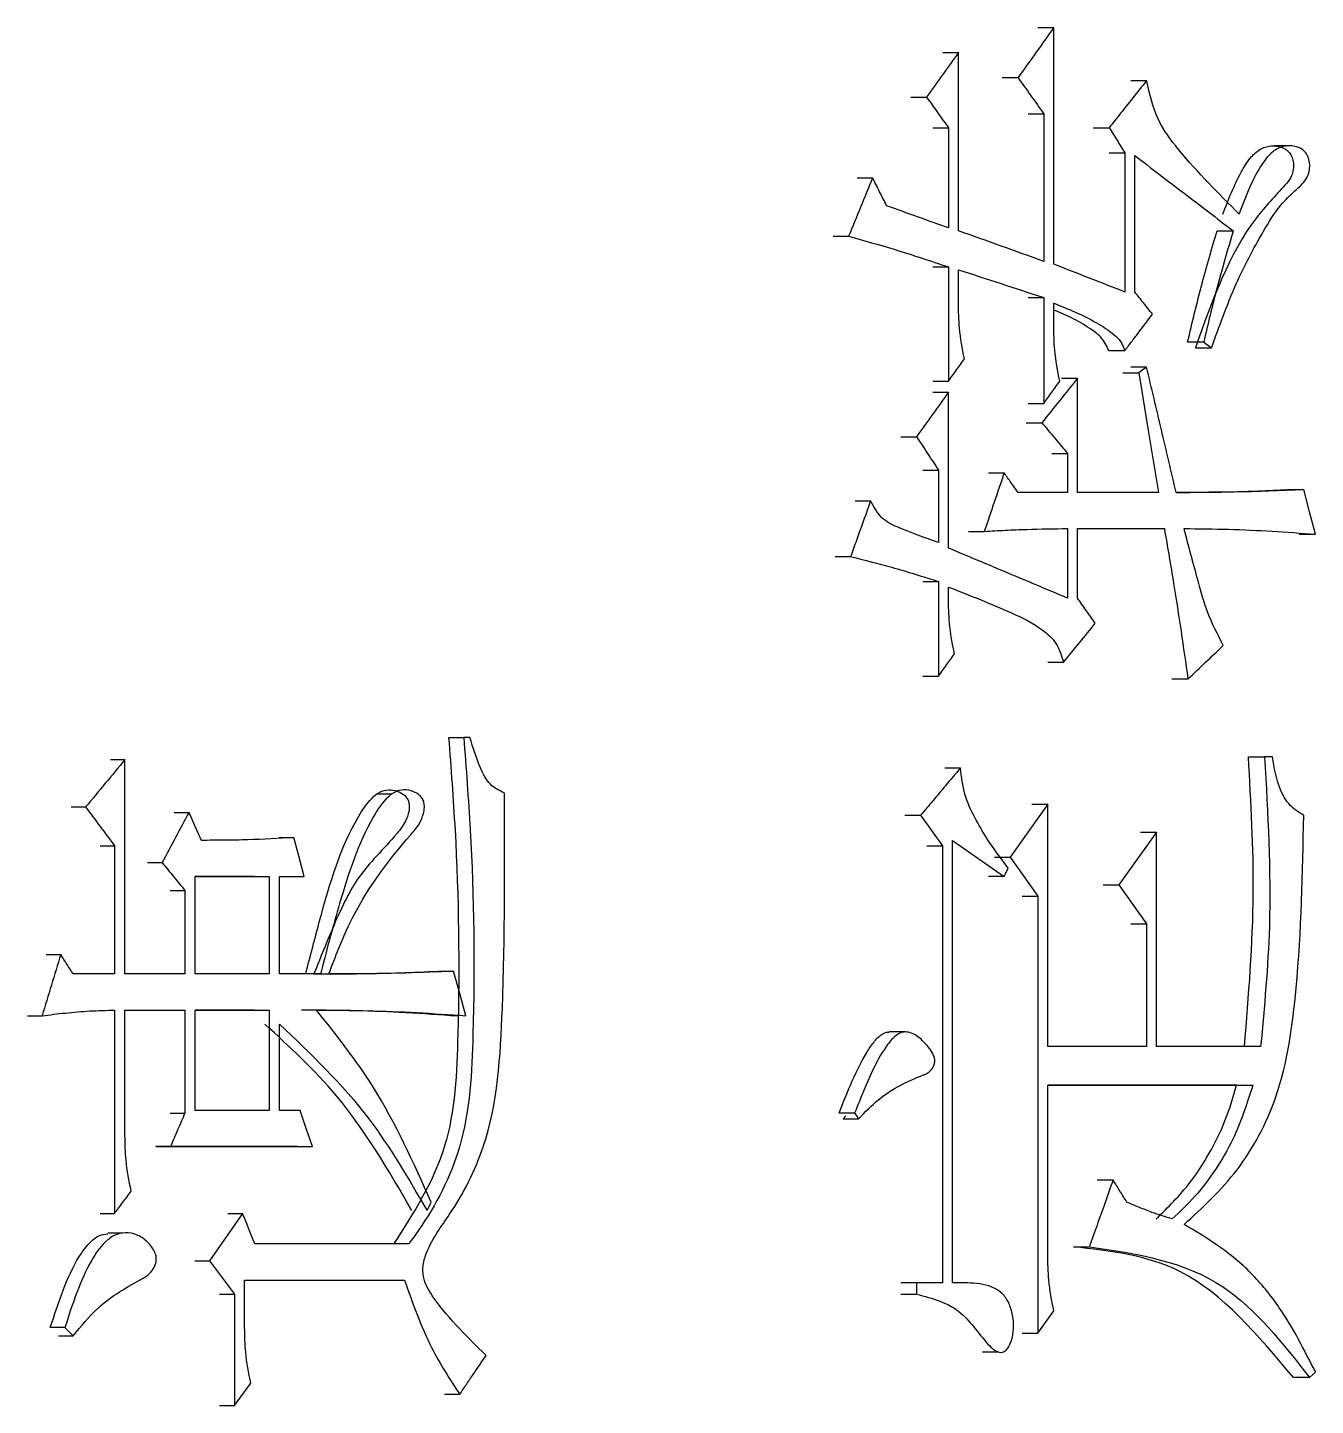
# Model space of a CAD drawing. Header units: millimetres. Extents: x 2687 to 4367, y 1046 to 2234.
# Drawn here: x 3476.8 to 3481.8, y 1378.31 to 1383.67 of the extents above; entities that cross this region are included whole.
import ezdxf

# ---------------------------------------------------------------- set-up
doc = ezdxf.new("R2010")
doc.units = ezdxf.units.MM

msp = doc.modelspace()

# ---------------------------------------------------------------- linework, layer by layer
at = {"color": 7, "linetype": 'Continuous', "lineweight": 25}
for p, q in [((3480.7262, 1383.6661), (3480.7876, 1383.6661)), ((3480.7876, 1382.7466), (3480.7876, 1383.6661)), ((3480.3563, 1383.5687), (3480.4172, 1383.5687)), ((3480.4172, 1382.8764), (3480.4172, 1383.5687)), ((3480.5877, 1383.4714), (3480.6489, 1383.4714)), ((3481.0867, 1383.4606), (3481.1486, 1383.4606)), ((3480.2326, 1383.3956), (3480.2934, 1383.3956)), ((3480.6877, 1383.3307), (3480.7491, 1383.3307)), ((3480.7491, 1383.3307), (3480.7491, 1382.7574)), ((3480.3176, 1383.2767), (3480.3785, 1383.2767)), ((3480.3785, 1383.2767), (3480.3785, 1382.8872)), ((3480.9411, 1383.2767), (3481.0028, 1383.2767)), ((3481.7078, 1383.2061), (3481.6447, 1383.2061)), ((3481.0024, 1383.1793), (3481.0642, 1383.1793)), ((3481.0642, 1383.1793), (3481.0642, 1382.6384)), ((3481.1026, 1382.6384), (3481.1026, 1383.1685)), ((3480.0234, 1383.0819), (3480.0839, 1383.0819)), ((3479.9303, 1382.8548), (3479.9907, 1382.8548)), ((3481.4225, 1382.8764), (3481.4849, 1382.8764)), ((3480.3785, 1382.7358), (3480.3785, 1382.2923)), ((3480.4172, 1382.5952), (3480.4172, 1382.725)), ((3480.6877, 1382.6168), (3480.7491, 1382.6168)), ((3480.7491, 1382.6168), (3480.7491, 1382.2057)), ((3480.7876, 1382.5086), (3480.7876, 1382.5952)), ((3481.002, 1382.4112), (3481.0642, 1382.4112)), ((3481.3704, 1382.4437), (3481.3082, 1382.4437)), ((3481.3704, 1382.4437), (3481.401, 1382.4221)), ((3481.1486, 1382.3464), (3481.0866, 1382.3464)), ((3481.1486, 1382.3464), (3481.1179, 1382.3247)), ((3480.8184, 1382.3031), (3480.8799, 1382.3031)), ((3480.8799, 1381.8596), (3480.8799, 1382.3031)), ((3481.056, 1382.3247), (3481.1179, 1382.3247)), ((3480.3176, 1382.249), (3480.3785, 1382.249)), ((3480.3785, 1381.6432), (3480.3785, 1382.249)), ((3480.6877, 1382.2057), (3480.7491, 1382.2057)), ((3480.68, 1382.13), (3480.7414, 1382.13)), ((3480.1939, 1382.0759), (3480.2546, 1382.0759)), ((3480.78, 1382.011), (3480.8415, 1382.011)), ((3480.8415, 1382.011), (3480.8415, 1381.8596)), ((3480.279, 1381.9461), (3480.3398, 1381.9461)), ((3480.3398, 1381.9461), (3480.3398, 1381.6649)), ((3480.5337, 1381.9353), (3480.5949, 1381.9353)), ((3480.8415, 1381.8596), (3480.6489, 1381.8596)), ((3481.1945, 1381.8596), (3480.8799, 1381.8596)), ((3481.6959, 1381.8704), (3481.759, 1381.8704)), ((3480.0157, 1381.8272), (3480.0762, 1381.8272)), ((3480.4566, 1381.7081), (3480.5177, 1381.7081)), ((3480.8415, 1381.719), (3480.8415, 1381.4485)), ((3480.8799, 1381.719), (3481.2175, 1381.719)), ((3480.8799, 1381.4485), (3480.8799, 1381.719)), ((3481.1554, 1381.719), (3481.2175, 1381.719)), ((3481.7417, 1381.6973), (3481.8046, 1381.6973)), ((3479.9381, 1381.6108), (3479.9984, 1381.6108)), ((3480.279, 1381.5134), (3480.3398, 1381.5134)), ((3480.3398, 1381.5134), (3480.3398, 1381.1456)), ((3480.3785, 1381.4485), (3480.3785, 1381.4918)), ((3480.7646, 1381.1997), (3480.8261, 1381.1997)), ((3480.279, 1381.1456), (3480.3398, 1381.1456)), ((3481.2471, 1381.1348), (3481.3093, 1381.1348)), ((3478.4365, 1380.9076), (3478.4949, 1380.9076)), ((3478.5187, 1380.9076), (3478.4949, 1380.9076)), ((3477.1216, 1380.8211), (3477.1785, 1380.8211)), ((3477.1785, 1379.9882), (3477.1785, 1380.8211)), ((3480.364, 1380.7887), (3480.425, 1380.7887)), ((3481.5443, 1380.8319), (3481.6069, 1380.8319)), ((3481.6373, 1380.8319), (3481.6069, 1380.8319)), ((3478.2156, 1380.6873), (3478.157, 1380.6872)), ((3476.969, 1380.6372), (3477.0256, 1380.6372)), ((3480.7645, 1380.648), (3480.6181, 1380.4425)), ((3480.7031, 1380.648), (3480.7645, 1380.648)), ((3480.7645, 1379.7069), (3480.7645, 1380.648)), ((3477.3701, 1380.6156), (3477.4273, 1380.6156)), ((3480.2094, 1380.6048), (3480.2701, 1380.6048)), ((3480.2701, 1380.6048), (3480.3553, 1380.4858)), ((3481.1869, 1380.5399), (3481.0412, 1380.3343)), ((3481.1249, 1380.5399), (3481.1869, 1380.5399)), ((3481.1869, 1379.7069), (3481.1869, 1380.5399)), ((3477.1383, 1380.4858), (3477.1383, 1379.9882)), ((3477.7775, 1380.5182), (3477.8352, 1380.5182)), ((3480.2945, 1380.4858), (3480.3553, 1380.4858)), ((3480.3553, 1380.4858), (3480.3553, 1378.7875)), ((3480.394, 1380.5074), (3480.5949, 1380.3668)), ((3480.394, 1378.7874), (3480.394, 1380.5074)), ((3477.266, 1380.4209), (3477.3231, 1380.4209)), ((3480.5569, 1380.4425), (3480.6181, 1380.4425)), ((3480.6181, 1380.4425), (3480.726, 1380.2911)), ((3477.4514, 1379.9882), (3477.4514, 1380.3668)), ((3477.4514, 1380.3668), (3477.7394, 1380.3668)), ((3477.6815, 1380.3668), (3477.4514, 1380.3668)), ((3477.6818, 1380.3668), (3477.7394, 1380.3668)), ((3477.7394, 1380.3668), (3477.7394, 1379.9882)), ((3477.7793, 1380.3668), (3477.8751, 1380.3668)), ((3477.7793, 1379.9882), (3477.7793, 1380.3668)), ((3477.8174, 1380.3668), (3477.8751, 1380.3668)), ((3480.5949, 1380.3668), (3480.5337, 1380.3668)), ((3480.5949, 1380.3668), (3480.6104, 1380.3992)), ((3477.3541, 1380.3127), (3477.4113, 1380.3127)), ((3477.4113, 1380.3127), (3477.4113, 1379.9882)), ((3480.9794, 1380.3343), (3481.0412, 1380.3343)), ((3481.0412, 1380.3343), (3481.1486, 1380.1829)), ((3480.6646, 1380.2911), (3480.726, 1380.2911)), ((3480.726, 1380.2911), (3480.726, 1378.5928)), ((3481.0866, 1380.1829), (3481.1486, 1380.1829)), ((3481.1486, 1380.1829), (3481.1486, 1379.7069)), ((3476.8724, 1380.0639), (3476.929, 1380.0639)), ((3477.1383, 1379.9882), (3476.9773, 1379.9882)), ((3477.4113, 1379.9882), (3477.1785, 1379.9882)), ((3477.7394, 1379.9882), (3477.4514, 1379.9882)), ((3477.9388, 1379.9882), (3477.7793, 1379.9882)), ((3478.3969, 1379.999), (3478.4553, 1379.999)), ((3476.7999, 1379.8259), (3476.8564, 1379.8259)), ((3477.1383, 1379.8475), (3477.1383, 1379.0579)), ((3477.1785, 1379.8475), (3477.4113, 1379.8475)), ((3477.1785, 1379.3608), (3477.1785, 1379.8475)), ((3477.3541, 1379.8475), (3477.4113, 1379.8475)), ((3477.4113, 1379.8475), (3477.4113, 1379.4473)), ((3477.4514, 1379.4581), (3477.4514, 1379.8475)), ((3477.4514, 1379.8475), (3477.7394, 1379.8475)), ((3477.6815, 1379.8475), (3477.4514, 1379.8475)), ((3477.6818, 1379.8475), (3477.7394, 1379.8475)), ((3477.7394, 1379.8475), (3477.7394, 1379.4581)), ((3478.471, 1379.8259), (3478.4444, 1379.8259)), ((3477.7793, 1379.4581), (3477.7793, 1379.7933)), ((3480.2095, 1379.7628), (3480.1484, 1379.7628)), ((3481.1486, 1379.7069), (3480.7645, 1379.7069)), ((3481.5916, 1379.7069), (3481.1869, 1379.7069)), ((3480.7645, 1378.8956), (3480.7645, 1379.5555)), ((3480.7645, 1379.5555), (3481.5611, 1379.5555)), ((3481.4983, 1379.5555), (3480.7645, 1379.5555)), ((3481.4986, 1379.5555), (3481.5611, 1379.5555)), ((3477.7394, 1379.4581), (3477.4514, 1379.4581)), ((3477.8591, 1379.4581), (3477.7793, 1379.4581)), ((3479.9798, 1379.4365), (3479.9687, 1379.4258)), ((3477.8489, 1379.3175), (3477.2978, 1379.3175)), ((3477.2981, 1379.3175), (3477.3552, 1379.3175)), ((3477.3552, 1379.3175), (3477.907, 1379.3175)), ((3477.8492, 1379.3175), (3477.907, 1379.3175)), ((3480.9564, 1379.1877), (3481.0182, 1379.1877)), ((3477.0815, 1379.0579), (3477.1383, 1379.0579)), ((3477.6355, 1379.0579), (3477.5074, 1378.874)), ((3477.5781, 1379.0579), (3477.6355, 1379.0579)), ((3477.1688, 1378.9812), (3477.1116, 1378.9812)), ((3478.281, 1378.9389), (3477.6835, 1378.9389)), ((3480.8641, 1378.928), (3480.926, 1378.928)), ((3477.4502, 1378.874), (3477.5074, 1378.874)), ((3477.5074, 1378.874), (3477.6035, 1378.7442)), ((3477.6435, 1378.7983), (3478.265, 1378.7983)), ((3477.6435, 1378.6144), (3477.6435, 1378.7983)), ((3477.6435, 1378.7983), (3478.2065, 1378.7983)), ((3478.2065, 1378.7983), (3478.265, 1378.7983)), ((3480.2546, 1378.7875), (3480.1939, 1378.7875)), ((3480.2546, 1378.7875), (3480.2546, 1378.7442)), ((3480.3553, 1378.7875), (3480.2546, 1378.7875)), ((3480.4286, 1378.7886), (3480.394, 1378.7886)), ((3477.5461, 1378.7442), (3477.6035, 1378.7442)), ((3477.6035, 1378.7442), (3477.6035, 1378.3115)), ((3480.1939, 1378.7442), (3480.2546, 1378.7442)), ((3480.726, 1378.5928), (3480.7876, 1378.6793)), ((3476.9451, 1378.6144), (3476.8885, 1378.6144)), ((3476.9451, 1378.6144), (3476.9774, 1378.5819)), ((3476.9205, 1378.5819), (3476.9774, 1378.5819)), ((3480.6646, 1378.5928), (3480.726, 1378.5928)), ((3480.5102, 1378.5198), (3480.5717, 1378.5198)), ((3481.7818, 1378.4197), (3481.8046, 1378.4413)), ((3477.6035, 1378.3115), (3477.6675, 1378.398)), ((3481.7818, 1378.4197), (3481.7187, 1378.4197)), ((3478.4207, 1378.3548), (3478.4791, 1378.3548))]:
    msp.add_line(p, q, dxfattribs=at)
at = {"color": 7, "linetype": 'Continuous', "lineweight": 25, "flags": 128}
for points in [[(3480.3176, 1382.7358), (3480.3347, 1382.7358), (3480.3522, 1382.7358), (3480.3785, 1382.7358)], [(3481.3387, 1382.4221), (3481.354, 1382.4221), (3481.3697, 1382.4221), (3481.3853, 1382.4221), (3481.401, 1382.4221)], [(3480.3176, 1382.2923), (3480.3327, 1382.2923), (3480.3482, 1382.2923), (3480.3785, 1382.2923)], [(3481.1179, 1382.3247), (3481.1562, 1382.0922), (3481.1945, 1381.8596)], [(3481.8046, 1381.6973), (3481.7818, 1381.7839), (3481.759, 1381.8704)], [(3477.4754, 1380.5074), (3477.4514, 1380.5615), (3477.4273, 1380.6156)], [(3477.0815, 1380.4858), (3477.1098, 1380.4858), (3477.1383, 1380.4858)], [(3477.8751, 1380.3668), (3477.8551, 1380.4425), (3477.8352, 1380.5182)], [(3478.5028, 1379.8259), (3478.4791, 1379.9125), (3478.4553, 1379.999)], [(3477.907, 1379.3175), (3477.883, 1379.3878), (3477.8591, 1379.4581)], [(3477.3541, 1379.4473), (3477.3682, 1379.4473), (3477.3826, 1379.4473), (3477.4113, 1379.4473)], [(3480.014, 1379.4473), (3479.9927, 1379.4473), (3479.973, 1379.4473), (3479.9536, 1379.4473)], [(3479.9687, 1379.4258), (3479.99, 1379.4258), (3480.0097, 1379.4258), (3480.0295, 1379.4258)], [(3480.014, 1379.4473), (3480.0187, 1379.4408), (3480.0233, 1379.4343), (3480.0295, 1379.4258)], [(3478.3523, 1379.0687), (3478.3602, 1379.0849), (3478.3681, 1379.1011)], [(3477.6835, 1378.9389), (3477.6654, 1378.9837), (3477.6504, 1379.0208), (3477.6355, 1379.0579)], [(3477.5461, 1378.3115), (3477.5603, 1378.3115), (3477.5747, 1378.3115), (3477.6035, 1378.3115)]]:
    msp.add_lwpolyline(points, dxfattribs=at)
at = {"color": 7, "linetype": 'Continuous', "lineweight": 25}
for points, knots in [([(3480.7876, 1383.6661), (3480.7645, 1383.6336), (3480.7183, 1383.5687), (3480.6721, 1383.5038), (3480.6489, 1383.4714)], [0, 0, 0, 0, 0.5, 1, 1, 1, 1]), ([(3480.4172, 1383.5687), (3480.3966, 1383.5399), (3480.3553, 1383.4822), (3480.314, 1383.4245), (3480.2934, 1383.3956)], [0, 0, 0, 0, 0.5, 1, 1, 1, 1]), ([(3480.6489, 1383.4714), (3480.6656, 1383.4479), (3480.699, 1383.4011), (3480.7324, 1383.3542), (3480.7491, 1383.3307)], [0, 0, 0, 0, 0.499999, 1, 1, 1, 1]), ([(3481.1486, 1383.4606), (3481.1298, 1383.4369), (3481.0962, 1383.3944), (3481.0476, 1383.3331), (3481.0178, 1383.2955), (3481.0028, 1383.2767)], [0, 0, 0, 0, 0.386049, 0.693024, 1, 1, 1, 1]), ([(3481.5078, 1382.9413), (3481.4279, 1383.0214), (3481.3161, 1383.1333), (3481.1841, 1383.3057), (3481.1605, 1383.4085), (3481.1486, 1383.4606)], [0, 0, 0, 0, 0.5534418, 0.7739919, 1, 1, 1, 1]), ([(3480.2934, 1383.3956), (3480.3076, 1383.3758), (3480.336, 1383.3361), (3480.3644, 1383.2965), (3480.3785, 1383.2767)], [0, 0, 0, 0, 0.4999981, 1, 1, 1, 1]), ([(3481.0028, 1383.2767), (3481.0131, 1383.2604), (3481.0335, 1383.228), (3481.054, 1383.1955), (3481.0642, 1383.1793)], [0, 0, 0, 0, 0.5, 1, 1, 1, 1]), ([(3481.445, 1382.9413), (3481.4666, 1382.9972), (3481.4963, 1383.0742), (3481.5471, 1383.1572), (3481.5868, 1383.1955), (3481.6305, 1383.2087), (3481.6668, 1383.2048), (3481.692, 1383.1924), (3481.7071, 1383.1766), (3481.7163, 1383.1561), (3481.7201, 1383.1324), (3481.7182, 1383.107), (3481.7075, 1383.0782), (3481.6569, 1383.0201), (3481.49, 1382.8483), (3481.4036, 1382.6055), (3481.3384, 1382.4221)], [0, 0, 0, 0, 0.133375, 0.183984, 0.225671, 0.267689, 0.304898, 0.324823, 0.34135, 0.357907, 0.374433, 0.39274, 0.411726, 0.44145, 0.578087, 1, 1, 1, 1]), ([(3481.401, 1382.4221), (3481.431, 1382.506), (3481.4877, 1382.6639), (3481.5839, 1382.8446), (3481.6556, 1382.9631), (3481.7082, 1383.0177), (3481.7449, 1383.0476), (3481.7695, 1383.0764), (3481.7812, 1383.1061), (3481.7833, 1383.1332), (3481.7787, 1383.1592), (3481.7676, 1383.1804), (3481.749, 1383.1967), (3481.7193, 1383.2073), (3481.6794, 1383.207), (3481.634, 1383.1844), (3481.5675, 1383.1003), (3481.5337, 1383.0104), (3481.5078, 1382.9413)], [0, 0, 0, 0, 0.197358, 0.371625, 0.468384, 0.517135, 0.556849, 0.588366, 0.607485, 0.626642, 0.645535, 0.663735, 0.679959, 0.706516, 0.74747, 0.788159, 0.837188, 1, 1, 1, 1]), ([(3481.1026, 1383.1685), (3481.1664, 1383.1198), (3481.2941, 1383.0225), (3481.4213, 1382.9251), (3481.4849, 1382.8764)], [0, 0, 0, 0, 0.5, 1, 1, 1, 1]), ([(3480.0839, 1383.0819), (3480.0684, 1383.0441), (3480.0373, 1382.9684), (3480.0062, 1382.8926), (3479.9907, 1382.8548)], [0, 0, 0, 0, 0.499999, 1, 1, 1, 1]), ([(3480.1383, 1382.9738), (3480.1292, 1382.9918), (3480.1111, 1383.0279), (3480.093, 1383.0639), (3480.0839, 1383.0819)], [0, 0, 0, 0, 0.499998, 1, 1, 1, 1]), ([(3480.3785, 1382.8872), (3480.3385, 1382.9017), (3480.2586, 1382.9305), (3480.1784, 1382.9593), (3480.1383, 1382.9738)], [0, 0, 0, 0, 0.499999, 1, 1, 1, 1]), ([(3479.9907, 1382.8548), (3480.0495, 1382.8384), (3480.1441, 1382.8122), (3480.273, 1382.7709), (3480.3434, 1382.7475), (3480.3785, 1382.7358)], [0, 0, 0, 0, 0.452168, 0.726066, 1, 1, 1, 1]), ([(3480.7491, 1382.7574), (3480.6939, 1382.7773), (3480.5834, 1382.8169), (3480.4726, 1382.8566), (3480.4172, 1382.8764)], [0, 0, 0, 0, 0.5000001, 1, 1, 1, 1]), ([(3481.3079, 1382.4437), (3481.3259, 1382.5198), (3481.3522, 1382.6308), (3481.3924, 1382.7741), (3481.4123, 1382.8423), (3481.4222, 1382.8764)], [0, 0, 0, 0, 0.52212, 0.761035, 1, 1, 1, 1]), ([(3481.4849, 1382.8764), (3481.4741, 1382.8392), (3481.4524, 1382.7647), (3481.4123, 1382.6212), (3481.3869, 1382.5134), (3481.3704, 1382.4437)], [0, 0, 0, 0, 0.260983, 0.521979, 1, 1, 1, 1]), ([(3480.4172, 1382.725), (3480.4726, 1382.7069), (3480.5834, 1382.6709), (3480.6939, 1382.6348), (3480.7491, 1382.6168)], [0, 0, 0, 0, 0.4999999, 1, 1, 1, 1]), ([(3481.0642, 1382.6384), (3481.0182, 1382.6565), (3480.9261, 1382.6925), (3480.8338, 1382.7286), (3480.7876, 1382.7466)], [0, 0, 0, 0, 0.5, 1, 1, 1, 1]), ([(3481.1715, 1382.5519), (3481.16, 1382.5663), (3481.1371, 1382.5952), (3481.1141, 1382.624), (3481.1026, 1382.6384)], [0, 0, 0, 0, 0.500001, 1, 1, 1, 1]), ([(3480.4404, 1382.3788), (3480.4327, 1382.4186), (3480.419, 1382.4897), (3480.4178, 1382.5629), (3480.4172, 1382.5952)], [0, 0, 0, 0, 0.558835, 1, 1, 1, 1]), ([(3480.7876, 1382.5952), (3480.844, 1382.5723), (3480.9255, 1382.5394), (3481.0101, 1382.4837), (3481.0496, 1382.4481), (3481.0593, 1382.4236), (3481.0642, 1382.4113)], [0, 0, 0, 0, 0.5541785, 0.8003972, 0.8992106, 1, 1, 1, 1]), ([(3481.002, 1382.4113), (3480.9925, 1382.4297), (3480.9737, 1382.4663), (3480.9195, 1382.5023), (3480.8593, 1382.5391), (3480.811, 1382.5587), (3480.7876, 1382.5682)], [0, 0, 0, 0, 0.202373, 0.400807, 0.70993, 1, 1, 1, 1]), ([(3480.8107, 1382.2923), (3480.803, 1382.332), (3480.7894, 1382.4032), (3480.7881, 1382.4763), (3480.7876, 1382.5086)], [0, 0, 0, 0, 0.558835, 1, 1, 1, 1]), ([(3481.0642, 1382.4112), (3481.0734, 1382.4233), (3481.0918, 1382.4474), (3481.1276, 1382.4943), (3481.1542, 1382.5291), (3481.1715, 1382.5519)], [0, 0, 0, 0, 0.257094, 0.5141879, 1, 1, 1, 1]), ([(3480.3785, 1382.2923), (3480.3889, 1382.3067), (3480.4095, 1382.3355), (3480.4301, 1382.3644), (3480.4404, 1382.3788)], [0, 0, 0, 0, 0.5, 1, 1, 1, 1]), ([(3481.2634, 1381.8596), (3481.2443, 1381.9407), (3481.206, 1382.103), (3481.1677, 1382.2652), (3481.1486, 1382.3464)], [0, 0, 0, 0, 0.5, 1, 1, 1, 1]), ([(3480.8799, 1382.3031), (3480.8569, 1382.2743), (3480.8107, 1382.2166), (3480.7645, 1382.1589), (3480.7414, 1382.13)], [0, 0, 0, 0, 0.5, 1, 1, 1, 1]), ([(3480.7491, 1382.2057), (3480.7594, 1382.2202), (3480.7799, 1382.249), (3480.8004, 1382.2779), (3480.8107, 1382.2923)], [0, 0, 0, 0, 0.5, 1, 1, 1, 1]), ([(3480.3785, 1382.249), (3480.3579, 1382.2202), (3480.3166, 1382.1625), (3480.2753, 1382.1048), (3480.2546, 1382.0759)], [0, 0, 0, 0, 0.5, 1, 1, 1, 1]), ([(3480.7414, 1382.13), (3480.7581, 1382.1102), (3480.7915, 1382.0705), (3480.8248, 1382.0309), (3480.8415, 1382.011)], [0, 0, 0, 0, 0.499998, 1, 1, 1, 1]), ([(3480.2546, 1382.0759), (3480.2688, 1382.0543), (3480.2973, 1382.011), (3480.3256, 1381.9678), (3480.3398, 1381.9461)], [0, 0, 0, 0, 0.4999982, 1, 1, 1, 1]), ([(3480.5949, 1381.9353), (3480.5821, 1381.8974), (3480.5563, 1381.8217), (3480.5306, 1381.746), (3480.5177, 1381.7081)], [0, 0, 0, 0, 0.499999, 1, 1, 1, 1]), ([(3480.6489, 1381.8596), (3480.6399, 1381.8722), (3480.6219, 1381.8974), (3480.6039, 1381.9227), (3480.5949, 1381.9353)], [0, 0, 0, 0, 0.5000006, 1, 1, 1, 1]), ([(3481.759, 1381.8704), (3481.669, 1381.8664), (3481.5766, 1381.8623), (3481.4816, 1381.8608), (3481.4746, 1381.8607), (3481.4675, 1381.8606), (3481.4605, 1381.8606), (3481.4535, 1381.8605), (3481.4465, 1381.8604), (3481.4394, 1381.8603), (3481.4324, 1381.8602), (3481.423, 1381.8602), (3481.4136, 1381.8601), (3481.4043, 1381.86), (3481.3972, 1381.86), (3481.3902, 1381.8599), (3481.3831, 1381.8599), (3481.3761, 1381.8598), (3481.3691, 1381.8598), (3481.362, 1381.8598), (3481.3526, 1381.8597), (3481.3432, 1381.8597), (3481.3339, 1381.8597), (3481.3268, 1381.8597), (3481.3198, 1381.8597), (3481.3127, 1381.8597), (3481.3057, 1381.8596), (3481.2986, 1381.8596), (3481.2916, 1381.8596), (3481.2845, 1381.8596), (3481.2751, 1381.8596), (3481.2681, 1381.8596), (3481.2634, 1381.8596)], [0, 0, 0, 0, 0.54643, 0.560604, 0.574777, 0.588951, 0.603124, 0.617298, 0.631471, 0.645645, 0.659818, 0.673992, 0.702339, 0.716512, 0.730686, 0.744859, 0.759033, 0.773206, 0.78738, 0.801553, 0.815726, 0.844073, 0.858247, 0.87242, 0.886594, 0.900767, 0.914941, 0.929114, 0.943288, 0.957461, 0.971635, 1, 1, 1, 1]), ([(3481.2634, 1381.8598), (3481.2878, 1381.8598), (3481.3575, 1381.8599), (3481.5019, 1381.8617), (3481.6214, 1381.8671), (3481.6959, 1381.8704)], [0, 0, 0, 0, 0.169125, 0.482016, 1, 1, 1, 1]), ([(3480.0762, 1381.8272), (3480.0652, 1381.7965), (3480.0467, 1381.7451), (3480.0208, 1381.673), (3480.0059, 1381.6315), (3479.9984, 1381.6108)], [0, 0, 0, 0, 0.425233, 0.712616, 1, 1, 1, 1]), ([(3480.3398, 1381.6649), (3480.2867, 1381.6836), (3480.2126, 1381.7098), (3480.1149, 1381.7547), (3480.0892, 1381.8028), (3480.0762, 1381.8272)], [0, 0, 0, 0, 0.554938, 0.774738, 1, 1, 1, 1]), ([(3480.5177, 1381.7081), (3480.5452, 1381.7097), (3480.6003, 1381.7129), (3480.7083, 1381.7173), (3480.7886, 1381.7183), (3480.8415, 1381.719)], [0, 0, 0, 0, 0.254777, 0.50956, 1, 1, 1, 1]), ([(3481.2175, 1381.719), (3481.2297, 1381.6479), (3481.2524, 1381.5153), (3481.2825, 1381.3205), (3481.3004, 1381.1967), (3481.3093, 1381.1348)], [0, 0, 0, 0, 0.366425, 0.683185, 1, 1, 1, 1]), ([(3481.294, 1381.719), (3481.3516, 1381.7185), (3481.4658, 1381.7175), (3481.636, 1381.7092), (3481.7484, 1381.7013), (3481.8046, 1381.6973)], [0, 0, 0, 0, 0.337206, 0.668546, 1, 1, 1, 1]), ([(3481.4466, 1381.2645), (3481.4246, 1381.3072), (3481.3848, 1381.3844), (3481.3411, 1381.541), (3481.3124, 1381.6494), (3481.294, 1381.719)], [0, 0, 0, 0, 0.308167, 0.555958, 1, 1, 1, 1]), ([(3479.9984, 1381.6108), (3480.0517, 1381.5973), (3480.1357, 1381.5762), (3480.2492, 1381.542), (3480.3096, 1381.5229), (3480.3398, 1381.5134)], [0, 0, 0, 0, 0.465077, 0.732515, 1, 1, 1, 1]), ([(3480.8415, 1381.4485), (3480.7645, 1381.481), (3480.6105, 1381.5459), (3480.4559, 1381.6108), (3480.3785, 1381.6432)], [0, 0, 0, 0, 0.5, 1, 1, 1, 1]), ([(3480.3785, 1381.4918), (3480.4606, 1381.4598), (3480.5855, 1381.4111), (3480.7265, 1381.343), (3480.8008, 1381.2773), (3480.8175, 1381.2258), (3480.826, 1381.1997)], [0, 0, 0, 0, 0.493627, 0.751972, 0.874128, 1, 1, 1, 1]), ([(3480.4018, 1381.2322), (3480.3941, 1381.2719), (3480.3803, 1381.3431), (3480.3791, 1381.4162), (3480.3785, 1381.4485)], [0, 0, 0, 0, 0.558835, 1, 1, 1, 1]), ([(3480.9491, 1381.3512), (3480.9376, 1381.3674), (3480.9145, 1381.3999), (3480.8915, 1381.4323), (3480.8799, 1381.4485)], [0, 0, 0, 0, 0.500002, 1, 1, 1, 1]), ([(3480.8261, 1381.1997), (3480.8466, 1381.225), (3480.8876, 1381.2754), (3480.9286, 1381.3259), (3480.9491, 1381.3512)], [0, 0, 0, 0, 0.5, 1, 1, 1, 1]), ([(3480.3398, 1381.1456), (3480.3502, 1381.1601), (3480.3708, 1381.1889), (3480.3914, 1381.2178), (3480.4018, 1381.2322)], [0, 0, 0, 0, 0.5, 1, 1, 1, 1]), ([(3481.3093, 1381.1348), (3481.3322, 1381.1564), (3481.378, 1381.1996), (3481.4237, 1381.2429), (3481.4466, 1381.2645)], [0, 0, 0, 0, 0.5, 1, 1, 1, 1]), ([(3478.4361, 1380.9076), (3478.4452, 1380.7879), (3478.4743, 1380.404), (3478.4806, 1379.879), (3478.4544, 1379.2987), (3478.3006, 1379.06), (3478.2226, 1378.9387)], [0, 0, 0, 0, 0.176057, 0.564128, 0.778612, 1, 1, 1, 1]), ([(3478.4949, 1380.9076), (3478.504, 1380.7879), (3478.533, 1380.4043), (3478.5406, 1379.8767), (3478.5123, 1379.3274), (3478.3757, 1379.0693), (3478.294, 1378.9565), (3478.2811, 1378.9387)], [0, 0, 0, 0, 0.175959, 0.5638, 0.778025, 0.965046, 1, 1, 1, 1]), ([(3478.6532, 1380.6913), (3478.6336, 1380.7006), (3478.5935, 1380.7197), (3478.5506, 1380.8032), (3478.5308, 1380.8678), (3478.5187, 1380.9076)], [0, 0, 0, 0, 0.266463, 0.547608, 1, 1, 1, 1]), ([(3477.1785, 1380.8211), (3477.153, 1380.7905), (3477.1021, 1380.7292), (3477.0511, 1380.6679), (3477.0256, 1380.6372)], [0, 0, 0, 0, 0.5, 1, 1, 1, 1]), ([(3480.425, 1380.7887), (3480.4056, 1380.7656), (3480.3701, 1380.7235), (3480.3185, 1380.6622), (3480.2863, 1380.6239), (3480.2701, 1380.6048)], [0, 0, 0, 0, 0.375947, 0.687973, 1, 1, 1, 1]), ([(3480.6104, 1380.3992), (3480.5822, 1380.4368), (3480.5355, 1380.4989), (3480.4798, 1380.5955), (3480.4374, 1380.6851), (3480.4291, 1380.754), (3480.425, 1380.7887)], [0, 0, 0, 0, 0.334836, 0.553745, 0.775373, 1, 1, 1, 1]), ([(3481.5288, 1379.7069), (3481.5451, 1379.9053), (3481.576, 1380.2798), (3481.5542, 1380.6553), (3481.544, 1380.8319)], [0, 0, 0, 0, 0.529593, 1, 1, 1, 1]), ([(3481.6069, 1380.8319), (3481.6195, 1380.6114), (3481.6412, 1380.2355), (3481.6061, 1379.8616), (3481.5916, 1379.7069)], [0, 0, 0, 0, 0.586461, 1, 1, 1, 1]), ([(3481.759, 1380.6048), (3481.7405, 1380.6159), (3481.7028, 1380.6386), (3481.6568, 1380.7197), (3481.6447, 1380.7891), (3481.6373, 1380.8319)], [0, 0, 0, 0, 0.268929, 0.548046, 1, 1, 1, 1]), ([(3477.8808, 1379.9882), (3477.8989, 1380.0581), (3477.9533, 1380.2687), (3478.0246, 1380.5112), (3478.1257, 1380.6623), (3478.1673, 1380.6971), (3478.2025, 1380.7062), (3478.2344, 1380.7007), (3478.258, 1380.6892), (3478.273, 1380.6747), (3478.2809, 1380.6598), (3478.2842, 1380.6412), (3478.2816, 1380.6139), (3478.2675, 1380.5744), (3478.1988, 1380.4863), (3478.0812, 1380.3796), (3477.9889, 1380.178), (3477.9382, 1380.0517), (3477.9126, 1379.9882)], [0, 0, 0, 0, 0.123802, 0.372539, 0.424822, 0.44993, 0.475305, 0.497162, 0.516131, 0.527231, 0.536277, 0.545322, 0.558814, 0.581819, 0.616602, 0.762394, 0.880401, 1, 1, 1, 1]), ([(3477.9707, 1379.9882), (3477.9961, 1380.0551), (3478.0732, 1380.2584), (3478.2099, 1380.4408), (3478.3215, 1380.5661), (3478.3377, 1380.6052), (3478.3427, 1380.6334), (3478.3413, 1380.6534), (3478.3349, 1380.6701), (3478.3213, 1380.6857), (3478.2966, 1380.6999), (3478.2642, 1380.7064), (3478.2298, 1380.6984), (3478.1857, 1380.666), (3478.0953, 1380.5295), (3478.019, 1380.293), (3477.9629, 1380.0846), (3477.9399, 1379.9925), (3477.9388, 1379.9882)], [0, 0, 0, 0, 0.124011, 0.376469, 0.411268, 0.435219, 0.449017, 0.459493, 0.468415, 0.479424, 0.497392, 0.52431, 0.5464, 0.568413, 0.629489, 0.83774, 0.992414, 1, 1, 1, 1]), ([(3478.582, 1378.5062), (3478.5109, 1378.575), (3478.4276, 1378.6554), (3478.3529, 1378.7672), (3478.3358, 1378.8115), (3478.3351, 1378.8599), (3478.3635, 1378.9487), (3478.4659, 1379.0819), (3478.62, 1379.3778), (3478.656, 1379.956), (3478.6542, 1380.4139), (3478.6531, 1380.6913)], [0, 0, 0, 0, 0.138481, 0.162101, 0.180201, 0.198515, 0.22064, 0.297298, 0.425038, 0.651637, 1, 1, 1, 1]), ([(3477.0256, 1380.6372), (3477.0444, 1380.612), (3477.082, 1380.5615), (3477.1195, 1380.511), (3477.1383, 1380.4858)], [0, 0, 0, 0, 0.499999, 1, 1, 1, 1]), ([(3477.4273, 1380.6156), (3477.4099, 1380.5831), (3477.3752, 1380.5182), (3477.3404, 1380.4533), (3477.3231, 1380.4209)], [0, 0, 0, 0, 0.499999, 1, 1, 1, 1]), ([(3481.294, 1379.0147), (3481.3661, 1379.0807), (3481.5111, 1379.2135), (3481.6802, 1379.5288), (3481.7473, 1380.0128), (3481.7546, 1380.3809), (3481.759, 1380.6048)], [0, 0, 0, 0, 0.1896226, 0.3813011, 0.6238123, 1, 1, 1, 1]), ([(3477.8352, 1380.5182), (3477.7753, 1380.5148), (3477.6855, 1380.5096), (3477.5655, 1380.5079), (3477.5054, 1380.5076), (3477.4754, 1380.5074)], [0, 0, 0, 0, 0.500395, 0.7501856, 1, 1, 1, 1]), ([(3477.3231, 1380.4209), (3477.3378, 1380.4028), (3477.3672, 1380.3668), (3477.3966, 1380.3307), (3477.4113, 1380.3127)], [0, 0, 0, 0, 0.499998, 1, 1, 1, 1]), ([(3476.929, 1380.0639), (3476.9169, 1380.0242), (3476.8927, 1379.9449), (3476.8685, 1379.8656), (3476.8564, 1379.8259)], [0, 0, 0, 0, 0.499999, 1, 1, 1, 1]), ([(3476.9773, 1379.9882), (3476.9693, 1380.0008), (3476.9532, 1380.026), (3476.937, 1380.0513), (3476.929, 1380.0639)], [0, 0, 0, 0, 0.500001, 1, 1, 1, 1]), ([(3477.9126, 1379.9882), (3477.9751, 1379.9885), (3478.0872, 1379.9891), (3478.2485, 1379.9922), (3478.3472, 1379.9967), (3478.3966, 1379.999)], [0, 0, 0, 0, 0.386613, 0.693273, 1, 1, 1, 1]), ([(3478.4553, 1379.999), (3478.3931, 1379.9963), (3478.2814, 1379.9914), (3478.1198, 1379.9889), (3478.0204, 1379.9884), (3477.9707, 1379.9882)], [0, 0, 0, 0, 0.386127, 0.69305, 1, 1, 1, 1]), ([(3476.8564, 1379.8259), (3476.8866, 1379.8296), (3476.9486, 1379.8372), (3477.0426, 1379.8454), (3477.1064, 1379.8468), (3477.1383, 1379.8475)], [0, 0, 0, 0, 0.321619, 0.660532, 1, 1, 1, 1]), ([(3478.444, 1379.8259), (3478.378, 1379.8305), (3478.2487, 1379.8396), (3478.0556, 1379.8468), (3477.9284, 1379.8473), (3477.8648, 1379.8475)], [0, 0, 0, 0, 0.343426, 0.671619, 1, 1, 1, 1]), ([(3477.9229, 1379.8475), (3477.9894, 1379.8473), (3478.1196, 1379.8467), (3478.313, 1379.8392), (3478.4396, 1379.8303), (3478.5028, 1379.8259)], [0, 0, 0, 0, 0.34298, 0.671401, 1, 1, 1, 1]), ([(3478.3681, 1379.1011), (3478.2992, 1379.2552), (3478.1772, 1379.5282), (3478, 1379.7506), (3477.9229, 1379.8475)], [0, 0, 0, 0, 0.564488, 1, 1, 1, 1]), ([(3478.2936, 1379.0687), (3478.2023, 1379.2253), (3478.0408, 1379.5022), (3477.8182, 1379.7051), (3477.7214, 1379.7933)], [0, 0, 0, 0, 0.565567, 1, 1, 1, 1]), ([(3477.7793, 1379.7933), (3477.9009, 1379.6775), (3478.1201, 1379.4686), (3478.2807, 1379.192), (3478.3523, 1379.0687)], [0, 0, 0, 0, 0.554384, 1, 1, 1, 1]), ([(3479.9532, 1379.4473), (3479.9676, 1379.4839), (3479.9995, 1379.5653), (3480.0443, 1379.6579), (3480.087, 1379.7238), (3480.1145, 1379.7518), (3480.1371, 1379.7633), (3480.1464, 1379.7622), (3480.148, 1379.762)], [0, 0, 0, 0, 0.2969306, 0.6611888, 0.7869911, 0.9138322, 0.9854391, 1, 1, 1, 1]), ([(3480.0295, 1379.4258), (3480.0546, 1379.4516), (3480.1291, 1379.5287), (3480.2266, 1379.5755), (3480.3011, 1379.6037), (3480.3152, 1379.6191), (3480.3231, 1379.6353), (3480.3259, 1379.6498), (3480.324, 1379.6652), (3480.311, 1379.6937), (3480.2835, 1379.7251), (3480.2495, 1379.7543), (3480.219, 1379.764), (3480.1948, 1379.762), (3480.1681, 1379.7462), (3480.1103, 1379.6769), (3480.062, 1379.5689), (3480.0253, 1379.4759), (3480.014, 1379.4473)], [0, 0, 0, 0, 0.115812, 0.344661, 0.368828, 0.393191, 0.409898, 0.422378, 0.434924, 0.453159, 0.514674, 0.56658, 0.599651, 0.625811, 0.651928, 0.703899, 0.908913, 1, 1, 1, 1]), ([(3481.1857, 1379.0363), (3481.2318, 1379.0814), (3481.3083, 1379.1564), (3481.3936, 1379.2903), (3481.4571, 1379.4151), (3481.4845, 1379.5085), (3481.4983, 1379.5555)], [0, 0, 0, 0, 0.332937, 0.552321, 0.774679, 1, 1, 1, 1]), ([(3481.5611, 1379.5555), (3481.5381, 1379.484), (3481.5004, 1379.3668), (3481.4177, 1379.227), (3481.3389, 1379.1218), (3481.2782, 1379.0647), (3481.2481, 1379.0363)], [0, 0, 0, 0, 0.34637, 0.567178, 0.784978, 1, 1, 1, 1]), ([(3477.2026, 1379.1444), (3477.1946, 1379.1842), (3477.1803, 1379.2553), (3477.1791, 1379.3285), (3477.1785, 1379.3608)], [0, 0, 0, 0, 0.558835, 1, 1, 1, 1]), ([(3481.0182, 1379.1877), (3481.0073, 1379.157), (3480.9865, 1379.0984), (3480.9558, 1379.0119), (3480.936, 1378.956), (3480.926, 1378.9281)], [0, 0, 0, 0, 0.354383, 0.677192, 1, 1, 1, 1]), ([(3481.0719, 1379.1012), (3481.063, 1379.1156), (3481.0451, 1379.1444), (3481.0272, 1379.1733), (3481.0182, 1379.1877)], [0, 0, 0, 0, 0.499998, 1, 1, 1, 1]), ([(3477.1383, 1379.0579), (3477.149, 1379.0723), (3477.1705, 1379.1011), (3477.1919, 1379.13), (3477.2026, 1379.1444)], [0, 0, 0, 0, 0.5, 1, 1, 1, 1]), ([(3481.2481, 1379.0363), (3481.2218, 1379.0443), (3481.1789, 1379.0575), (3481.1205, 1379.0809), (3481.0881, 1379.0944), (3481.0719, 1379.1012)], [0, 0, 0, 0, 0.443144, 0.721519, 1, 1, 1, 1]), ([(3476.8883, 1378.6144), (3476.9041, 1378.663), (3476.9348, 1378.7579), (3476.9846, 1378.8702), (3477.0352, 1378.9397), (3477.0743, 1378.9735), (3477.1009, 1378.9772), (3477.1117, 1378.9787)], [0, 0, 0, 0, 0.330623, 0.64442, 0.796409, 0.917248, 1, 1, 1, 1]), ([(3476.9774, 1378.5819), (3477.0079, 1378.6195), (3477.0859, 1378.7156), (3477.1965, 1378.7765), (3477.2709, 1378.8193), (3477.2873, 1378.8385), (3477.2971, 1378.8572), (3477.3012, 1378.8789), (3477.2985, 1378.8991), (3477.2861, 1378.9248), (3477.2613, 1378.953), (3477.2244, 1378.9779), (3477.1801, 1378.985), (3477.1368, 1378.9751), (3477.0899, 1378.9393), (3477.0387, 1378.8642), (3476.989, 1378.7504), (3476.9598, 1378.66), (3476.9451, 1378.6144)], [0, 0, 0, 0, 0.132576, 0.339199, 0.368942, 0.383766, 0.408891, 0.423884, 0.438973, 0.459319, 0.498147, 0.542368, 0.587069, 0.63299, 0.675109, 0.75468, 0.876186, 1, 1, 1, 1]), ([(3481.8046, 1378.4413), (3481.7608, 1378.5277), (3481.6891, 1378.6688), (3481.5573, 1378.8303), (3481.4298, 1378.9345), (3481.3391, 1378.988), (3481.294, 1379.0147)], [0, 0, 0, 0, 0.347372, 0.56793, 0.785018, 1, 1, 1, 1]), ([(3481.7187, 1378.4197), (3481.5811, 1378.584), (3481.338, 1378.8746), (3481.0076, 1378.9119), (3480.8641, 1378.928)], [0, 0, 0, 0, 0.5655168, 1, 1, 1, 1]), ([(3480.9261, 1378.928), (3481.1097, 1378.901), (3481.4424, 1378.8519), (3481.6767, 1378.5534), (3481.7818, 1378.4197)], [0, 0, 0, 0, 0.551895, 1, 1, 1, 1]), ([(3480.7876, 1378.6793), (3480.78, 1378.7191), (3480.7663, 1378.7902), (3480.7651, 1378.8634), (3480.7645, 1378.8956)], [0, 0, 0, 0, 0.558835, 1, 1, 1, 1]), ([(3478.265, 1378.7983), (3478.2967, 1378.7084), (3478.3528, 1378.549), (3478.4408, 1378.4137), (3478.4791, 1378.3548)], [0, 0, 0, 0, 0.564088, 1, 1, 1, 1]), ([(3480.2546, 1378.7442), (3480.3165, 1378.7278), (3480.4284, 1378.698), (3480.5059, 1378.5734), (3480.5604, 1378.522), (3480.5848, 1378.515), (3480.602, 1378.5247), (3480.6157, 1378.5429), (3480.6284, 1378.5761), (3480.6333, 1378.6238), (3480.6265, 1378.6747), (3480.6099, 1378.7215), (3480.5658, 1378.7715), (3480.4878, 1378.7889), (3480.4253, 1378.7879), (3480.394, 1378.7874)], [0, 0, 0, 0, 0.230315, 0.416653, 0.453363, 0.487574, 0.504133, 0.522235, 0.561764, 0.612067, 0.663426, 0.714082, 0.762172, 0.881162, 1, 1, 1, 1]), ([(3477.6675, 1378.398), (3477.6595, 1378.4378), (3477.6453, 1378.5089), (3477.644, 1378.5821), (3477.6435, 1378.6144)], [0, 0, 0, 0, 0.558835, 1, 1, 1, 1]), ([(3478.4791, 1378.3548), (3478.4879, 1378.3677), (3478.5054, 1378.3934), (3478.5397, 1378.4439), (3478.5652, 1378.4815), (3478.582, 1378.5062)], [0, 0, 0, 0, 0.255269, 0.510539, 1, 1, 1, 1])]:
    msp.add_open_spline(points, degree=3, knots=knots, dxfattribs=at)
msp.add_open_spline([(3477.4113, 1379.4473), (3477.4019, 1379.4257), (3477.3832, 1379.3824), (3477.3645, 1379.3391), (3477.3552, 1379.3175)], degree=3, dxfattribs=at)

doc.saveas('drawing.dxf')
